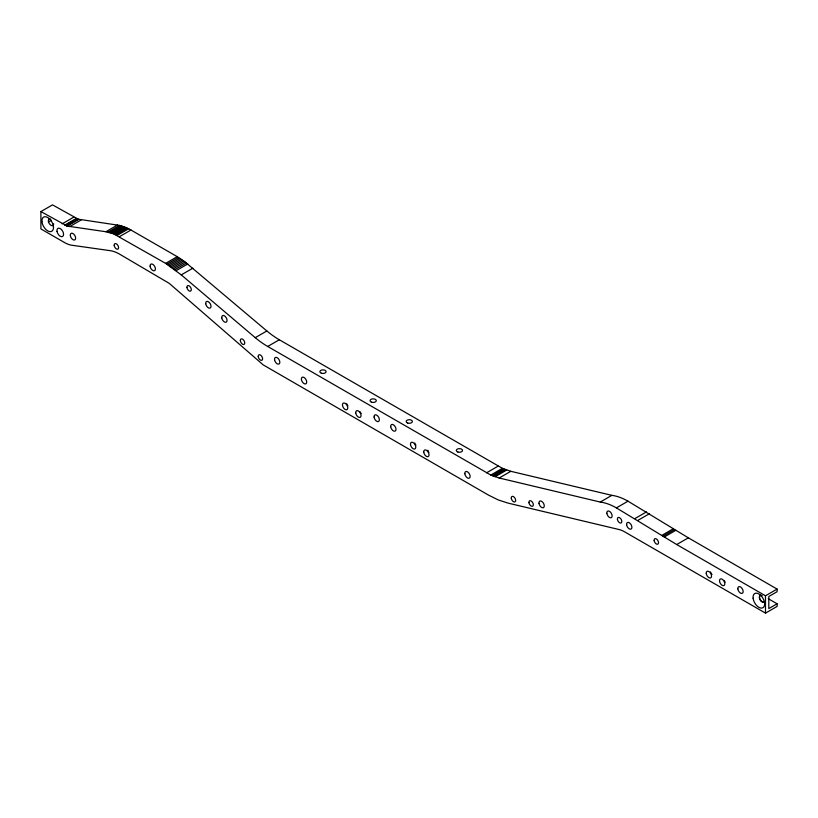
<?xml version="1.0" encoding="UTF-8"?>
<svg xmlns="http://www.w3.org/2000/svg" width="818" height="818" viewBox="0 0 818 818"><rect width="100%" height="100%" fill="white"/><g stroke="black" fill="none" stroke-linecap="round" stroke-linejoin="round"><path stroke-width="1.23" d="M40.9 211.576L52.516 204.878L78.211 219.173L119.684 225.431L128.723 228.743L177.25 256.668L185.113 262.026L266.862 330.973A80.195 46.299 60 0 0 279.316 339.756L502.426 468.336L510.8 471.301L611.874 495.35A63.129 36.452 60 0 1 627.999 501.189L688.337 537.835L777.1 589.083L777.1 591.711L768.808 596.496L768.808 608.582L777.1 603.796L777.1 606.424L765.484 613.122L623.613 531.26A37.986 21.933 60 0 0 619.911 529.737L507.896 503.07L498.285 499.941L488.469 495.084L263.263 364.93L169.244 283.365L119.489 254.081A37.71 21.769 60 0 0 111.136 250.809L71.207 245.144A31.687 18.293 60 0 1 68.364 244.337L67.792 244.122A31.687 18.293 60 0 1 64.285 242.414L40.9 228.917L40.9 211.576L67.229 226.075L105.89 231.739L113.682 233.887L165.645 263.365L181.259 274.879L255.247 337.67A80.195 46.299 60 0 0 267.701 346.464L490.81 475.043L499.184 478.009L600.259 502.058A63.129 36.452 60 0 1 616.394 507.886L676.721 544.543L765.484 595.79L777.1 589.083M48.364 221.985L51.473 220.185M62.148 223.846L73.753 217.148M64.704 225.144L76.319 218.447M65.338 225.41L76.953 218.713M65.972 225.656L77.587 218.958M66.606 225.88L78.211 219.173M67.229 226.075L78.835 219.367M69.673 226.606L81.289 219.909M105.89 231.739L117.506 225.032M108.068 232.138L119.684 225.431M109.172 232.394L120.788 225.696M110.287 232.701L121.902 226.003M111.412 233.058L123.027 226.351M112.547 233.447L124.152 226.739M113.682 233.887L125.287 227.179M114.817 234.367L126.432 227.66M115.962 234.889L127.577 228.181M117.117 235.451L128.723 228.743M119.418 236.699L131.023 229.991M165.645 263.365L177.25 256.668M166.954 264.204L178.569 257.506M168.273 265.063L179.878 258.365M169.582 265.952L181.197 259.245M170.89 266.852L182.506 260.155M172.199 267.783L183.805 261.085M173.508 268.733L185.113 262.026M174.807 269.705L186.412 263.007M176.105 270.697L187.711 263.999M181.259 274.879L192.874 268.181M255.247 337.67L266.862 330.973M267.701 346.464L279.316 339.756M486.546 472.814L498.162 466.107M490.81 475.043L502.426 468.336M491.874 475.524L503.489 468.816M492.927 475.974L504.542 469.266M493.99 476.393L505.596 469.685M495.033 476.771L506.649 470.074M499.184 478.009L510.8 471.301M600.259 502.058L611.874 495.35M616.394 507.886L627.999 501.189M634.921 518.581L646.527 511.884M637.897 520.381L649.512 513.684M661.701 535.453L673.316 528.745M662.958 536.24L674.564 529.532M664.206 537.027L675.821 530.32M676.721 544.543L688.337 537.835M768.286 598.704L777.1 603.796M765.484 595.79L765.484 613.122M53.671 223.795A3.753 2.168 60 0 1 51.248 225.441A3.753 2.168 60 0 1 48.405 221.279A3.753 2.168 60 0 1 50.327 218.907M764.462 601.567A3.753 2.168 60 0 1 759.953 599.134A3.753 2.168 60 0 1 761.814 595.463M712.028 574.461A3.753 2.168 60 0 1 711.425 573.715M711.159 573.295A3.753 2.168 60 0 1 710.586 571.966M725.28 582.13A3.753 2.168 60 0 1 724.676 581.383M724.421 580.964A3.753 2.168 60 0 1 724.186 580.535M361.198 413.54A3.753 2.168 60 0 1 360.656 412.732M360.421 412.303A3.753 2.168 60 0 1 360.227 411.853M347.936 405.871A3.753 2.168 60 0 1 347.64 405.483M347.149 404.634A3.753 2.168 60 0 1 346.812 403.744M428.918 452.415A3.753 2.168 60 0 1 428.663 451.996M428.243 451.117A3.753 2.168 60 0 1 427.978 450.227M415.943 445.145A3.753 2.168 60 0 1 415.656 444.747M415.166 443.898A3.753 2.168 60 0 1 414.818 443.008M764.452 601.394A3.753 2.168 60 0 1 761.313 601.363A3.753 2.168 60 0 1 759.37 596.884A3.753 2.168 60 0 1 761.998 595.739M528.96 502.641A3.108 1.8 60 0 0 532.508 506.27A3.108 1.8 60 0 0 531.915 501.587A3.108 1.8 60 0 0 528.96 502.641M511.291 498.295A3.108 1.8 60 0 0 514.839 501.925A3.108 1.8 60 0 0 514.256 497.242A3.108 1.8 60 0 0 511.291 498.295M464.849 473.765A3.753 2.168 60 0 0 469.092 478.244A3.753 2.168 60 0 0 468.499 472.64A3.753 2.168 60 0 0 464.849 473.765M301.423 379.419A3.753 2.168 60 0 0 305.676 383.898A3.753 2.168 60 0 0 305.073 378.294A3.753 2.168 60 0 0 301.423 379.419M240.369 340.769A3.108 1.8 60 0 0 243.887 344.48A3.108 1.8 60 0 0 243.386 339.828A3.108 1.8 60 0 0 240.369 340.769M258.232 356.607A3.108 1.8 60 0 0 261.75 360.319A3.108 1.8 60 0 0 261.249 355.677A3.108 1.8 60 0 0 258.232 356.607M342.476 405.268A3.753 2.168 60 0 0 346.73 409.746A3.753 2.168 60 0 0 346.126 404.133A3.753 2.168 60 0 0 342.476 405.268M355.748 412.926A3.753 2.168 60 0 0 360.002 417.405A3.753 2.168 60 0 0 359.399 411.802A3.753 2.168 60 0 0 355.748 412.926M374.082 417.088A3.753 2.168 60 0 0 378.325 421.577A3.753 2.168 60 0 0 377.732 415.963A3.753 2.168 60 0 0 374.082 417.088M390.718 426.699A3.753 2.168 60 0 0 394.961 431.178A3.753 2.168 60 0 0 394.368 425.575A3.753 2.168 60 0 0 390.718 426.699M410.493 444.532A3.753 2.168 60 0 0 414.736 449.01A3.753 2.168 60 0 0 414.133 443.397A3.753 2.168 60 0 0 410.493 444.532M423.765 452.19A3.753 2.168 60 0 0 428.008 456.669A3.753 2.168 60 0 0 427.405 451.066A3.753 2.168 60 0 0 423.765 452.19M274.551 359.634A3.753 2.168 60 0 0 278.805 364.112A3.753 2.168 60 0 0 278.202 358.509A3.753 2.168 60 0 0 274.551 359.634M221.79 317.865A3.753 2.168 60 0 0 226.095 322.22A3.753 2.168 60 0 0 225.349 316.556A3.753 2.168 60 0 0 221.79 317.865M539.001 503.336A3.753 2.168 60 0 0 543.295 507.722A3.753 2.168 60 0 0 542.579 502.068A3.753 2.168 60 0 0 539.001 503.336M606.844 513.264A3.753 2.168 60 0 0 611.087 517.743A3.753 2.168 60 0 0 610.494 512.14A3.753 2.168 60 0 0 606.844 513.264M617.426 519.297A3.108 1.8 60 0 0 620.944 523.019A3.108 1.8 60 0 0 620.443 518.367A3.108 1.8 60 0 0 617.426 519.297M626.619 524.675A3.753 2.168 60 0 0 630.862 529.164A3.753 2.168 60 0 0 630.259 523.551A3.753 2.168 60 0 0 626.619 524.675M654.144 540.504A3.108 1.8 60 0 0 657.662 544.215A3.108 1.8 60 0 0 657.171 539.573A3.108 1.8 60 0 0 654.144 540.504M706.261 573.49A3.753 2.168 60 0 0 710.505 577.968A3.753 2.168 60 0 0 709.912 572.365A3.753 2.168 60 0 0 706.261 573.49M719.533 581.148A3.753 2.168 60 0 0 723.777 585.627A3.753 2.168 60 0 0 723.173 580.023A3.753 2.168 60 0 0 719.533 581.148M737.856 588.909A3.753 2.168 60 0 0 742.11 593.387A3.753 2.168 60 0 0 741.507 587.774A3.753 2.168 60 0 0 737.856 588.909M753.092 598.173A8.211 4.744 60 0 0 762.376 607.979A8.211 4.744 60 0 0 761.067 595.708A8.211 4.744 60 0 0 753.092 598.173M57.025 231.433A4.693 2.71 60 0 0 62.526 236.535A4.693 2.71 60 0 0 61.217 229.316A4.693 2.71 60 0 0 57.025 231.433M205.737 303.744A3.753 2.168 60 0 0 210.042 308.11A3.753 2.168 60 0 0 209.296 302.445A3.753 2.168 60 0 0 205.737 303.744M186.933 287.445A3.108 1.8 60 0 0 190.451 291.157A3.108 1.8 60 0 0 189.96 286.515A3.108 1.8 60 0 0 186.933 287.445M114.213 245.461A3.108 1.8 60 0 0 117.731 249.173A3.108 1.8 60 0 0 117.24 244.531A3.108 1.8 60 0 0 114.213 245.461M41.943 221.729A8.211 4.744 60 0 0 51.237 231.535A8.211 4.744 60 0 0 49.918 219.265A8.211 4.744 60 0 0 41.943 221.729M70.389 235.829A3.753 2.168 60 0 0 74.796 239.909A3.753 2.168 60 0 0 73.743 234.132A3.753 2.168 60 0 0 70.389 235.829M150.123 266.259A3.753 2.168 60 0 0 154.377 270.748A3.753 2.168 60 0 0 153.774 265.134A3.753 2.168 60 0 0 150.123 266.259M371.628 402.211A3.108 1.8 0 0 0 376.29 400.656A3.108 1.8 0 0 0 371.628 399.102A3.108 1.8 0 0 0 371.628 402.211M407.712 423.039A3.108 1.8 0 0 0 412.374 421.485A3.108 1.8 0 0 0 407.712 419.931A3.108 1.8 0 0 0 407.712 423.039M457.855 451.996A3.108 1.8 0 0 0 462.518 450.442A3.108 1.8 0 0 0 457.855 448.888A3.108 1.8 0 0 0 457.855 451.996M321.423 373.223A3.108 1.8 0 0 0 326.085 371.669A3.108 1.8 0 0 0 321.423 370.114A3.108 1.8 0 0 0 321.423 373.223"/></g></svg>
